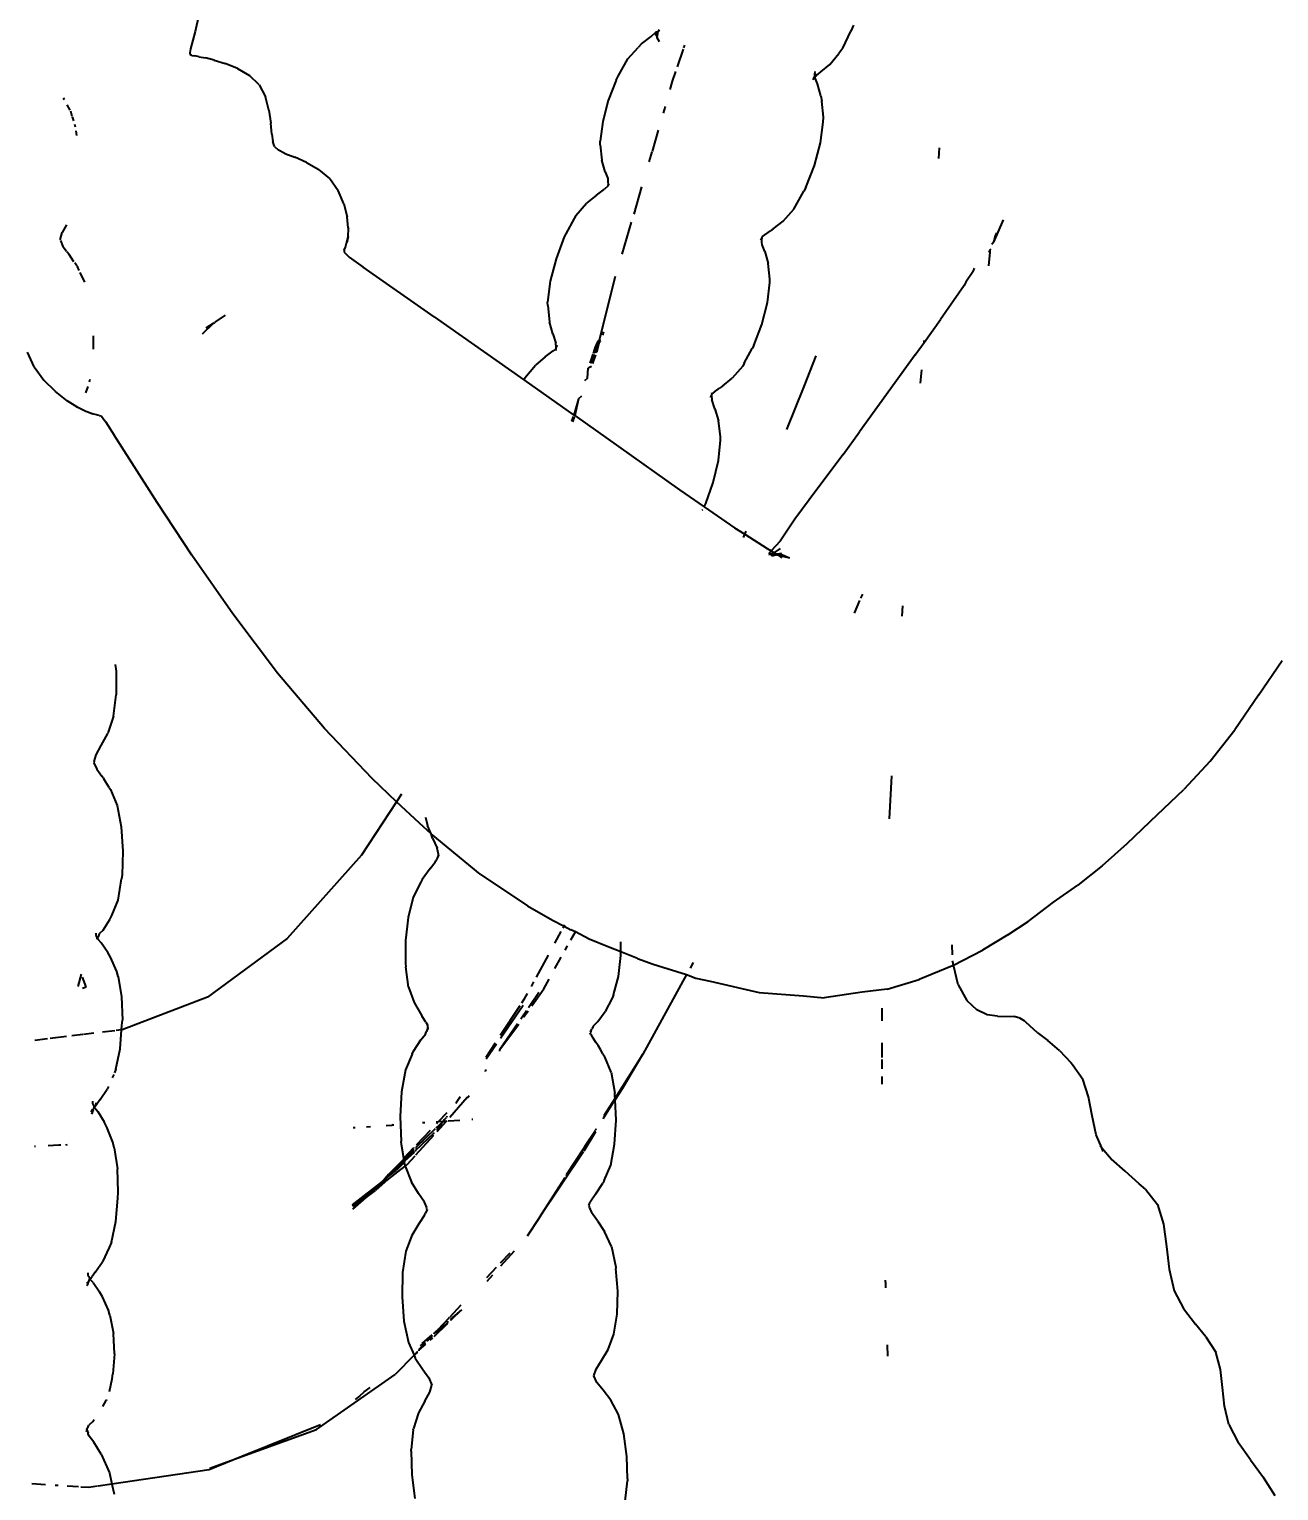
# Model space of a CAD drawing. Header units: inches. Extents: x -52 to 87, y -61 to 47.
# Drawn here: x 38.788 to 41.44, y -25.122 to -22.021 of the extents above; entities that cross this region are included whole.
import ezdxf

# ---------------------------------------------------------------- set-up
doc = ezdxf.new("R2010")
doc.units = ezdxf.units.IN
doc.header["$MEASUREMENT"] = 0
doc.dimstyles.get("Standard").update_dxf_attribs({"dimtxt": 1, "dimasz": 1, "dimexe": 0.18, "dimexo": 0.0625, "dimgap": 0.09, "dimtad": 0, "dimtih": 1, "dimtoh": 1, "dimdec": 1, "dimdsep": 46, "dimlunit": 3, "dimtxsty": 'Standard', "dimblk": 'OBLIQUE', "dimcen": 1, "dimse1": 1, "dimse2": 1, "dimclrd": 1, "dimadec": 0, "dimazin": 0, "dimtfac": 1, "dimtdec": 1, "dimtofl": 0, "dimtmove": 0, "dimatfit": 3, "dimfxl": 1, "dimtolj": 1, "dimtzin": 0, "dimarcsym": 0})

# ---------------------------------------------------------------- blocks, each defined once
blk = doc.blocks.new('_Oblique')
at = {"color": 0, "linetype": 'ByBlock', "lineweight": -2}
blk.add_line((-0.5, -0.5), (0.5, 0.5), dxfattribs=at)
blk = doc.blocks.new('*D6')
at = {"color": 1, "lineweight": -2, "transparency": 16777216}
for p, q in [((2.5723, 46.7915), (37.2384, 46.7915)), ((74.5723, 46.7915), (38.5851, 46.7915))]:
    blk.add_line(p, q, dxfattribs=at)
at = {"layer": 'Defpoints', "color": 0, "transparency": 16777216}
for p in [(74.5723, 46.7915), (2.5723, -45.4684), (74.5723, -45.4684)]:
    blk.add_point(p, dxfattribs=at)
at = {"color": 1, "lineweight": -2, "transparency": 16777216, "rotation": 180}
blk.add_blockref('_Oblique', (2.5723, 46.7915), dxfattribs=at)
at = {"color": 1, "lineweight": -2, "transparency": 16777216}
blk.add_blockref('_Oblique', (74.5723, 46.7915), dxfattribs=at)
at = {"color": 0, "transparency": 16777216, "insert": (37.9117, 46.7915), "char_height": 1, "attachment_point": 5}
blk.add_mtext("\\A1;6'", dxfattribs=at)

msp = doc.modelspace()

# ---------------------------------------------------------------- linework, layer by layer
for p, q in [((39.1478, -21.9911), (39.1401, -22.0254)), ((40.537, -22.0123), (40.5317, -22.0252)), ((39.1401, -22.0254), (39.1303, -22.0627)), ((40.0874, -22.0519), (40.1074, -22.0362)), ((40.1074, -22.0362), (40.1186, -22.0261)), ((40.1172, -22.0315), (40.1165, -22.0323)), ((40.1191, -22.0294), (40.1172, -22.0315)), ((40.1177, -22.0327), (40.1172, -22.0315)), ((40.1177, -22.0327), (40.1206, -22.0366)), ((40.1186, -22.0261), (40.1216, -22.0259)), ((40.1186, -22.0261), (40.1189, -22.0279)), ((40.1216, -22.0259), (40.1189, -22.0279)), ((40.1189, -22.0279), (40.1191, -22.0294)), ((40.1191, -22.0294), (40.1206, -22.0366)), ((40.1205, -22.038), (40.1206, -22.0366)), ((40.1207, -22.0391), (40.1205, -22.038)), ((40.1206, -22.0366), (40.1215, -22.0299)), ((40.1207, -22.0391), (40.1206, -22.0366)), ((40.1256, -22.0476), (40.1207, -22.0391)), ((40.1215, -22.0299), (40.1216, -22.0259)), ((40.1216, -22.0259), (40.1231, -22.0248)), ((40.1231, -22.0248), (40.1252, -22.0214)), ((40.5148, -22.0609), (40.5317, -22.0252)), ((39.1303, -22.0627), (39.1287, -22.0709)), ((39.1287, -22.0709), (39.1296, -22.0748)), ((39.1329, -22.0763), (39.1296, -22.0748)), ((39.1329, -22.0763), (39.1389, -22.0775)), ((39.1483, -22.0791), (39.1389, -22.0775)), ((39.1483, -22.0791), (39.1617, -22.0818)), ((40.0582, -22.0839), (40.0801, -22.0597)), ((40.0874, -22.0519), (40.0801, -22.0597)), ((40.1754, -22.0632), (40.1628, -22.1008)), ((40.1783, -22.0546), (40.1763, -22.0606)), ((40.487, -22.0955), (40.5063, -22.072)), ((40.5148, -22.0609), (40.5063, -22.072)), ((39.18, -22.0864), (39.1617, -22.0818)), ((39.18, -22.0864), (39.2038, -22.0935)), ((39.2298, -22.1041), (39.2038, -22.0935)), ((39.2298, -22.1041), (39.255, -22.1188)), ((40.0378, -22.1203), (40.0582, -22.0839)), ((40.1595, -22.1108), (40.1526, -22.1311)), ((40.4551, -22.1102), (40.454, -22.1165)), ((40.4579, -22.1195), (40.4681, -22.1113)), ((40.4681, -22.1113), (40.487, -22.0955)), ((39.2758, -22.1386), (39.255, -22.1188)), ((39.2758, -22.1386), (39.289, -22.1642)), ((40.0336, -22.1291), (40.0167, -22.172)), ((40.0336, -22.1291), (40.0378, -22.1203)), ((40.1526, -22.1311), (40.1475, -22.1488)), ((40.4527, -22.1234), (40.4505, -22.128)), ((40.4527, -22.1234), (40.4549, -22.1218)), ((40.454, -22.1165), (40.4544, -22.1177)), ((40.4544, -22.1177), (40.4543, -22.1195)), ((40.4543, -22.1195), (40.4549, -22.1218)), ((40.4558, -22.1205), (40.4543, -22.1195)), ((40.4549, -22.1218), (40.4558, -22.1205)), ((40.4562, -22.1264), (40.4549, -22.1218)), ((40.4558, -22.1205), (40.4579, -22.1195)), ((40.4605, -22.1365), (40.4562, -22.1264)), ((40.4579, -22.1195), (40.4595, -22.1152)), ((40.4676, -22.1625), (40.4605, -22.1365)), ((38.8624, -22.1704), (38.8607, -22.1673)), ((39.2965, -22.1924), (39.289, -22.1642)), ((40.0167, -22.172), (40.0048, -22.2166)), ((40.4676, -22.1625), (40.4702, -22.1732)), ((40.4734, -22.2077), (40.4702, -22.1732)), ((38.8747, -22.1929), (38.8684, -22.1813)), ((38.8753, -22.1939), (38.8785, -22.205)), ((39.2965, -22.1924), (39.3004, -22.2199)), ((40.1371, -22.1848), (40.133, -22.1989)), ((38.879, -22.2067), (38.8815, -22.2152)), ((38.8835, -22.2224), (38.8851, -22.2277)), ((39.3024, -22.2433), (39.3004, -22.2199)), ((40.0048, -22.2166), (39.9996, -22.2581)), ((40.1226, -22.2348), (40.1095, -22.28)), ((40.467, -22.2621), (40.4728, -22.2178)), ((40.4728, -22.2178), (40.4734, -22.2077)), ((38.889, -22.246), (38.8876, -22.2367)), ((39.3024, -22.2433), (39.3045, -22.2591)), ((39.3086, -22.2697), (39.3045, -22.2591)), ((39.9997, -22.2661), (39.9996, -22.2581)), ((39.9997, -22.2661), (40.0029, -22.2984)), ((40.454, -22.3103), (40.467, -22.2621)), ((39.3086, -22.2697), (39.3166, -22.2773)), ((39.3301, -22.2842), (39.3166, -22.2773)), ((39.3301, -22.2842), (39.3512, -22.2926)), ((39.3764, -22.3035), (39.3512, -22.2926)), ((40.1091, -22.2811), (40.1029, -22.3025)), ((40.7184, -22.295), (40.7199, -22.2724)), ((39.3764, -22.3035), (39.4025, -22.3182)), ((39.426, -22.3377), (39.4025, -22.3182)), ((40.0099, -22.3238), (40.0029, -22.2984)), ((40.0099, -22.3238), (40.0158, -22.3376)), ((40.4359, -22.3567), (40.454, -22.3103)), ((39.426, -22.3377), (39.4434, -22.363)), ((39.9918, -22.3729), (40.0089, -22.3603)), ((40.0162, -22.3531), (40.0089, -22.3603)), ((40.0158, -22.3376), (40.016, -22.3436)), ((40.016, -22.3436), (40.0161, -22.3515)), ((40.0161, -22.3515), (40.0188, -22.3483)), ((40.0162, -22.3531), (40.0161, -22.3515)), ((40.0875, -22.3556), (40.0707, -22.4136)), ((40.4359, -22.3567), (40.432, -22.3642)), ((39.4554, -22.3911), (39.4434, -22.363)), ((39.4554, -22.3911), (39.4625, -22.419)), ((39.9478, -22.416), (39.9705, -22.39)), ((39.9918, -22.3729), (39.9705, -22.39)), ((40.4108, -22.4025), (40.432, -22.3642)), ((39.4644, -22.4424), (39.4625, -22.419)), ((39.9444, -22.4222), (39.9269, -22.4548)), ((39.9478, -22.416), (39.9444, -22.4222)), ((40.388, -22.4279), (40.4108, -22.4025)), ((38.8535, -22.4677), (38.8576, -22.4525)), ((38.8669, -22.4362), (38.8576, -22.4525)), ((39.4643, -22.4608), (39.4653, -22.4435)), ((39.4644, -22.4424), (39.4653, -22.4435)), ((40.0461, -22.498), (40.0658, -22.4303)), ((40.3441, -22.4604), (40.3607, -22.4487)), ((40.3666, -22.4445), (40.3607, -22.4487)), ((40.3666, -22.4445), (40.388, -22.4279)), ((40.855, -22.4253), (40.834, -22.4724)), ((40.8408, -22.4527), (40.8378, -22.4584)), ((38.8538, -22.4692), (38.8588, -22.4817)), ((38.8588, -22.4817), (38.8598, -22.4832)), ((38.8669, -22.4922), (38.8598, -22.4832)), ((39.4563, -22.4894), (39.4587, -22.4831)), ((39.4587, -22.4831), (39.4612, -22.4748)), ((39.4612, -22.4748), (39.4643, -22.4608)), ((39.4612, -22.4748), (39.4619, -22.474)), ((39.4643, -22.4608), (39.4619, -22.474)), ((39.9234, -22.4614), (39.9058, -22.5078)), ((39.9269, -22.4548), (39.9234, -22.4614)), ((40.3427, -22.4649), (40.3399, -22.4681)), ((40.3426, -22.4633), (40.3441, -22.4604)), ((40.3426, -22.4633), (40.3427, -22.4649)), ((40.3428, -22.4726), (40.3427, -22.4649)), ((40.3431, -22.4785), (40.3428, -22.4726)), ((40.3489, -22.4922), (40.3431, -22.4785)), ((40.834, -22.4724), (40.8305, -22.4777)), ((40.8378, -22.4584), (40.834, -22.4724)), ((38.8722, -22.4991), (38.8677, -22.4933)), ((38.8827, -22.5141), (38.8722, -22.4991)), ((39.4563, -22.4894), (39.4562, -22.4942)), ((39.4562, -22.4942), (39.4669, -22.5042)), ((39.4669, -22.5042), (39.4968, -22.5258)), ((39.9058, -22.5078), (39.8934, -22.5558)), ((40.3489, -22.4922), (40.3561, -22.5178)), ((40.8262, -22.4941), (40.8233, -22.5229)), ((40.8264, -22.4893), (40.824, -22.4947)), ((40.8264, -22.4893), (40.8262, -22.4941)), ((40.8284, -22.4878), (40.8264, -22.4893)), ((38.8887, -22.5227), (38.8843, -22.5164)), ((38.8887, -22.5227), (38.8899, -22.5246)), ((38.8938, -22.5328), (38.8899, -22.5246)), ((38.9057, -22.5577), (38.8959, -22.5371)), ((39.6469, -22.6309), (39.4968, -22.5258)), ((39.9979, -22.6799), (40.0323, -22.545)), ((40.3595, -22.551), (40.3561, -22.5178)), ((40.7918, -22.5337), (40.7756, -22.5577)), ((40.7918, -22.5337), (40.7938, -22.5278)), ((39.8934, -22.5558), (39.888, -22.5998)), ((40.3547, -22.601), (40.3597, -22.5584)), ((40.3597, -22.5584), (40.3595, -22.551)), ((40.7718, -22.5648), (40.722, -22.6365)), ((40.7756, -22.5577), (40.7718, -22.5648)), ((39.8883, -22.6074), (39.888, -22.5998)), ((39.8883, -22.6074), (39.8916, -22.6414)), ((40.3428, -22.6472), (40.3547, -22.601)), ((39.2039, -22.6279), (39.1814, -22.6421)), ((39.6469, -22.6309), (39.8375, -22.7648)), ((40.6869, -22.6858), (40.722, -22.6365)), ((39.179, -22.6448), (39.1548, -22.668)), ((39.163, -22.6545), (39.179, -22.6448)), ((39.179, -22.6448), (39.181, -22.6439)), ((39.181, -22.6439), (39.1814, -22.6421)), ((39.8989, -22.6674), (39.8916, -22.6414)), ((39.8989, -22.6674), (39.9054, -22.6871)), ((40.0066, -22.6628), (40.0041, -22.67)), ((40.3258, -22.6918), (40.3428, -22.6472)), ((38.9233, -22.6716), (38.9237, -22.6994)), ((39.9061, -22.6989), (39.8995, -22.7035)), ((39.9059, -22.6952), (39.9054, -22.6871)), ((39.9062, -22.6964), (39.9059, -22.6952)), ((39.9061, -22.6989), (39.9062, -22.6964)), ((39.9062, -22.6964), (39.9089, -22.6913)), ((39.9063, -22.7023), (39.9062, -22.7008)), ((39.9886, -22.6949), (39.9843, -22.7087)), ((39.9886, -22.6949), (39.9859, -22.7083)), ((39.9874, -22.7078), (39.9922, -22.6885)), ((39.9922, -22.6885), (39.9886, -22.6949)), ((39.9976, -22.685), (39.9888, -22.7074)), ((39.9976, -22.685), (39.9901, -22.707)), ((39.9976, -22.685), (39.9915, -22.7066)), ((39.9922, -22.6885), (39.9958, -22.6821)), ((39.9958, -22.6821), (39.9979, -22.6799)), ((39.9992, -22.6841), (39.9976, -22.685)), ((39.9979, -22.6799), (39.9992, -22.6841)), ((40.3054, -22.7296), (40.3223, -22.6985)), ((40.3258, -22.6918), (40.3223, -22.6985)), ((40.6682, -22.712), (40.6869, -22.6858)), ((40.6869, -22.6858), (40.6873, -22.6815)), ((38.7981, -22.7371), (38.784, -22.7058)), ((39.8829, -22.7163), (39.862, -22.734)), ((39.8829, -22.7163), (39.8995, -22.7035)), ((39.9837, -22.7106), (39.9778, -22.7291)), ((39.9851, -22.7108), (39.9791, -22.7293)), ((39.9803, -22.7295), (39.9863, -22.7111)), ((39.9875, -22.7113), (39.9814, -22.7297)), ((39.9886, -22.7115), (39.9824, -22.7299)), ((39.9898, -22.7117), (39.9834, -22.7301)), ((40.3054, -22.7296), (40.3019, -22.7361)), ((40.4323, -22.779), (40.4577, -22.7136)), ((40.6682, -22.712), (40.5499, -22.8753)), ((38.7981, -22.7371), (38.8189, -22.7652)), ((39.8398, -22.7607), (39.8375, -22.7648)), ((39.8398, -22.7607), (39.862, -22.734)), ((39.9728, -22.7611), (39.9659, -22.7669)), ((39.9728, -22.7611), (39.9743, -22.7404)), ((39.9812, -22.7365), (39.9743, -22.7404)), ((40.2589, -22.7782), (40.2798, -22.7613)), ((40.3019, -22.7361), (40.2798, -22.7613)), ((40.6796, -22.772), (40.682, -22.7438)), ((38.8435, -22.7894), (38.8189, -22.7652)), ((38.8686, -22.8091), (38.8435, -22.7894)), ((38.9119, -22.7788), (38.9075, -22.7924)), ((38.9165, -22.7643), (38.9147, -22.7699)), ((39.8375, -22.7648), (39.9437, -22.8395)), ((40.2355, -22.7916), (40.2366, -22.7948)), ((40.2423, -22.7906), (40.2366, -22.7948)), ((40.2423, -22.7906), (40.2528, -22.7828)), ((40.2589, -22.7782), (40.2528, -22.7828)), ((40.3957, -22.8702), (40.4323, -22.779)), ((38.8911, -22.8235), (38.8686, -22.8091)), ((38.908, -22.8321), (38.8911, -22.8235)), ((39.9538, -22.8052), (39.9437, -22.8395)), ((39.9538, -22.8052), (39.9445, -22.8402)), ((39.9538, -22.8052), (39.9454, -22.8408)), ((39.9597, -22.7992), (39.9538, -22.8052)), ((40.2356, -22.7975), (40.2329, -22.8025)), ((40.2366, -22.7948), (40.2356, -22.7975)), ((40.2356, -22.7975), (40.2359, -22.7987)), ((40.2359, -22.7987), (40.2363, -22.8068)), ((40.2429, -22.8264), (40.2363, -22.8068)), ((38.9101, -22.8326), (38.908, -22.8321)), ((38.919, -22.836), (38.9101, -22.8326)), ((38.9204, -22.8365), (38.919, -22.836)), ((38.9204, -22.8365), (38.922, -22.8372)), ((38.9304, -22.8391), (38.922, -22.8372)), ((38.9364, -22.8403), (38.9304, -22.8391)), ((38.9364, -22.8403), (38.9396, -22.8415)), ((38.9408, -22.8423), (38.9396, -22.8415)), ((38.9485, -22.8527), (38.9408, -22.8423)), ((38.9495, -22.8535), (38.9485, -22.8527)), ((38.9495, -22.8535), (38.9683, -22.8822)), ((39.9396, -22.8528), (39.9427, -22.8426)), ((39.9435, -22.8433), (39.9396, -22.8528)), ((39.941, -22.8537), (39.9435, -22.8433)), ((39.9444, -22.844), (39.941, -22.8537)), ((39.9437, -22.8395), (39.9445, -22.8402)), ((39.9445, -22.8402), (39.9454, -22.8408)), ((39.9454, -22.8408), (40.0384, -22.9064)), ((40.2429, -22.8264), (40.2506, -22.8521)), ((40.2546, -22.8854), (40.2506, -22.8521)), ((39.0595, -23.0252), (38.9683, -22.8822)), ((40.2548, -22.8928), (40.2546, -22.8854)), ((40.5154, -22.9233), (40.5499, -22.8753)), ((40.0384, -22.9064), (40.168, -22.9982)), ((40.2505, -22.9357), (40.2548, -22.8928)), ((40.2395, -22.9824), (40.2505, -22.9357)), ((40.5154, -22.9233), (40.4595, -22.9972)), ((40.168, -22.9982), (40.22, -23.0341)), ((40.2234, -23.0275), (40.2395, -22.9824)), ((40.4595, -22.9972), (40.4127, -23.0607)), ((39.1332, -23.137), (39.0595, -23.0252)), ((40.2162, -23.0414), (40.217, -23.0398)), ((40.22, -23.0341), (40.2234, -23.0275)), ((40.22, -23.0341), (40.2849, -23.0788)), ((40.4127, -23.0607), (40.3812, -23.1072)), ((40.2849, -23.0788), (40.3066, -23.0925)), ((40.3037, -23.0997), (40.3066, -23.0925)), ((40.3066, -23.0925), (40.3093, -23.0856)), ((40.3066, -23.0925), (40.354, -23.1228)), ((40.354, -23.1228), (40.3622, -23.1278)), ((40.3622, -23.1278), (40.3566, -23.1339)), ((40.3576, -23.1346), (40.3591, -23.1356)), ((40.361, -23.1345), (40.3591, -23.1356)), ((40.3672, -23.131), (40.361, -23.1345)), ((40.361, -23.1345), (40.3653, -23.1347)), ((40.3617, -23.1373), (40.3664, -23.1347)), ((40.3812, -23.1072), (40.3622, -23.1278)), ((40.3622, -23.1278), (40.3672, -23.131)), ((40.3653, -23.1347), (40.3664, -23.1347)), ((40.3664, -23.1347), (40.369, -23.1321)), ((40.3664, -23.1347), (40.3719, -23.134)), ((40.3664, -23.1347), (40.3739, -23.1364)), ((40.369, -23.1321), (40.3672, -23.131)), ((40.369, -23.1321), (40.3821, -23.1226)), ((40.369, -23.1321), (40.3719, -23.134)), ((40.3719, -23.134), (40.3798, -23.1336)), ((40.3719, -23.134), (40.3739, -23.1364)), ((40.3798, -23.1336), (40.3814, -23.1343)), ((40.3846, -23.1334), (40.3814, -23.1343)), ((40.3814, -23.1343), (40.4016, -23.1428)), ((39.2198, -23.2612), (39.1332, -23.137)), ((40.3739, -23.1364), (40.3646, -23.1391)), ((40.3739, -23.1364), (40.3769, -23.1371)), ((40.3769, -23.1371), (40.4016, -23.1428)), ((40.3769, -23.1371), (40.3853, -23.1424)), ((40.5529, -23.2283), (40.5566, -23.2196)), ((40.5395, -23.2596), (40.5508, -23.2333)), ((40.6404, -23.266), (40.6419, -23.2445)), ((39.315, -23.3873), (39.2198, -23.2612)), ((38.9704, -23.3691), (38.972, -23.3827)), ((38.972, -23.3827), (38.9724, -23.4335)), ((41.3964, -23.4337), (41.447, -23.3605)), ((39.4143, -23.5045), (39.315, -23.3873)), ((38.9669, -23.4788), (38.9724, -23.4335)), ((41.3964, -23.4337), (41.3462, -23.5075)), ((38.9669, -23.4788), (38.9552, -23.5128)), ((39.5155, -23.6111), (39.4143, -23.5045)), ((41.2938, -23.5739), (41.3462, -23.5075)), ((38.9407, -23.5408), (38.9543, -23.5153)), ((38.9552, -23.5128), (38.9543, -23.5153)), ((38.9254, -23.5744), (38.9295, -23.5606)), ((38.9295, -23.5606), (38.9407, -23.5408)), ((38.9254, -23.5744), (38.9247, -23.5773)), ((38.9247, -23.5773), (38.9315, -23.5907)), ((38.9315, -23.5907), (38.9419, -23.6059)), ((41.2938, -23.5739), (41.2383, -23.6341)), ((38.9444, -23.6097), (38.9419, -23.6059)), ((38.9444, -23.6097), (38.9466, -23.6132)), ((38.9573, -23.6299), (38.9466, -23.6132)), ((38.9573, -23.6299), (38.96, -23.6344)), ((39.5675, -23.66), (39.5155, -23.6111)), ((40.6133, -23.6967), (40.6182, -23.6054)), ((38.96, -23.6344), (38.9742, -23.668)), ((39.5675, -23.66), (39.493, -23.7736)), ((39.5777, -23.6443), (39.5675, -23.66)), ((39.6162, -23.7058), (39.5675, -23.66)), ((41.1813, -23.6882), (41.2383, -23.6341)), ((38.9742, -23.668), (38.9832, -23.7135)), ((39.6288, -23.6926), (39.6327, -23.7102)), ((41.1813, -23.6882), (41.1173, -23.7494)), ((38.9832, -23.7135), (38.9867, -23.7648)), ((39.6407, -23.7285), (39.6162, -23.7058)), ((39.6407, -23.7285), (39.6327, -23.7102)), ((39.7449, -23.8136), (39.6407, -23.7285)), ((39.6439, -23.7374), (39.6407, -23.7285)), ((39.6439, -23.7374), (39.6535, -23.7586)), ((41.1173, -23.7494), (41.0646, -23.7964)), ((38.9867, -23.7648), (38.9848, -23.8159)), ((39.493, -23.7736), (39.3352, -23.9501)), ((39.6496, -23.7881), (39.6508, -23.7854)), ((39.6508, -23.7854), (39.6524, -23.7832)), ((39.6563, -23.7724), (39.6524, -23.7832)), ((39.6567, -23.7713), (39.6535, -23.7586)), ((39.6563, -23.7724), (39.6567, -23.7713)), ((39.6571, -23.7764), (39.6563, -23.7724)), ((38.9848, -23.8159), (38.9839, -23.824)), ((39.6386, -23.8016), (39.6219, -23.8249)), ((39.6386, -23.8016), (39.6496, -23.7881)), ((39.7449, -23.8136), (39.845, -23.8807)), ((41.0646, -23.7964), (41.013, -23.8372)), ((38.9764, -23.8692), (38.9839, -23.824)), ((39.6187, -23.8306), (39.6027, -23.8625)), ((39.6219, -23.8249), (39.6187, -23.8306)), ((40.9618, -23.8734), (41.013, -23.8372)), ((38.9632, -23.9015), (38.9764, -23.8692)), ((39.6027, -23.8625), (39.5918, -23.9056)), ((40.9075, -23.9141), (40.9618, -23.8734)), ((38.9444, -23.9323), (38.9589, -23.9099)), ((38.9589, -23.9099), (38.9632, -23.9015)), ((39.5918, -23.9056), (39.5862, -23.9544)), ((39.845, -23.8807), (39.8984, -23.9117)), ((38.9291, -23.9387), (38.929, -23.944)), ((38.9363, -23.9407), (38.9339, -23.9466)), ((38.9444, -23.9323), (38.9363, -23.9407)), ((39.8984, -23.9117), (39.923, -23.9244)), ((39.9034, -23.9603), (39.9169, -23.9356)), ((39.9208, -23.9285), (39.923, -23.9244)), ((39.923, -23.9244), (39.9247, -23.9214)), ((39.923, -23.9244), (39.9372, -23.9317)), ((39.9468, -23.9361), (39.9372, -23.9317)), ((39.9375, -23.9529), (39.9468, -23.9361)), ((39.9763, -23.9517), (39.9468, -23.9361)), ((40.8646, -23.9426), (40.9075, -23.9141)), ((38.929, -23.944), (38.9315, -23.9466)), ((38.9315, -23.9466), (38.9311, -23.9505)), ((38.9315, -23.9466), (38.9325, -23.9485)), ((38.932, -23.9514), (38.9325, -23.9485)), ((38.9339, -23.9466), (38.9325, -23.9485)), ((38.9325, -23.9485), (38.9327, -23.9496)), ((38.9327, -23.9496), (38.9344, -23.9521)), ((38.9405, -23.9593), (38.9344, -23.9521)), ((38.9544, -23.9802), (38.9405, -23.9593)), ((39.3352, -23.9501), (39.166, -24.0749)), ((39.5862, -23.9544), (39.5862, -24.0032)), ((39.925, -23.9753), (39.9302, -23.9659)), ((40.0179, -23.9687), (39.9763, -23.9517)), ((40.0436, -23.9788), (40.0179, -23.9687)), ((40.0436, -23.9767), (40.0436, -23.9576)), ((40.7471, -23.9851), (40.7465, -23.9637)), ((40.8646, -23.9426), (40.8106, -23.9753)), ((38.9605, -23.9898), (38.9544, -23.9802)), ((38.9734, -24.0204), (38.9605, -23.9898)), ((39.5862, -24.0032), (39.5867, -24.0104)), ((39.8643, -24.032), (39.8898, -23.9853)), ((39.9035, -24.0139), (39.9167, -23.9902)), ((40.0383, -24.0307), (40.0436, -23.9862)), ((40.0436, -23.9862), (40.0436, -23.9788)), ((40.0788, -23.9927), (40.0436, -23.9788)), ((40.0788, -23.9927), (40.1119, -24.0046)), ((40.1965, -24.0015), (40.1902, -24.013)), ((40.7476, -23.9999), (40.7475, -23.9975)), ((40.7493, -24.0071), (40.7476, -23.9999)), ((40.7493, -24.0071), (40.8106, -23.9753)), ((38.8979, -24.0262), (38.891, -24.0523)), ((38.9086, -24.053), (38.9005, -24.0321)), ((38.9763, -24.0311), (38.9734, -24.0204)), ((38.9763, -24.0311), (38.9836, -24.0742)), ((39.5925, -24.0537), (39.5867, -24.0104)), ((40.028, -24.0699), (40.0383, -24.0307)), ((40.1827, -24.0267), (40.0898, -24.196)), ((40.1119, -24.0046), (40.1827, -24.0267)), ((40.1827, -24.0267), (40.2023, -24.0342)), ((40.2023, -24.0342), (40.2332, -24.0411)), ((40.7472, -24.0082), (40.6763, -24.0375)), ((40.7472, -24.0082), (40.7493, -24.0071)), ((40.7592, -24.0484), (40.7493, -24.0071)), ((38.9009, -24.0556), (38.9086, -24.053)), ((39.5925, -24.0537), (39.6044, -24.0859)), ((39.8691, -24.0652), (39.8473, -24.0971)), ((39.8534, -24.052), (39.8589, -24.0419)), ((39.8542, -24.093), (39.8796, -24.0569)), ((39.8796, -24.0569), (39.8909, -24.0366)), ((40.2332, -24.0411), (40.3368, -24.0649)), ((40.3368, -24.0649), (40.4313, -24.0721)), ((40.5558, -24.0645), (40.4746, -24.0763)), ((40.6089, -24.0581), (40.5558, -24.0645)), ((40.6089, -24.0581), (40.6763, -24.0375)), ((40.7592, -24.0484), (40.7773, -24.0815)), ((38.9836, -24.0742), (38.9854, -24.1233)), ((39.166, -24.0749), (38.9853, -24.144)), ((39.6044, -24.0859), (39.6182, -24.1097)), ((39.7878, -24.1615), (39.8357, -24.0918)), ((39.7881, -24.1557), (39.8295, -24.0926)), ((39.8334, -24.0866), (39.8398, -24.0769)), ((39.8398, -24.0769), (39.8453, -24.0669)), ((40.0248, -24.0766), (40.0099, -24.1052)), ((40.028, -24.0699), (40.0248, -24.0766)), ((40.4313, -24.0721), (40.4746, -24.0763)), ((40.7773, -24.0815), (40.7989, -24.1017)), ((38.9846, -24.135), (38.9854, -24.1233)), ((39.6182, -24.1097), (39.6219, -24.1159)), ((39.6298, -24.1279), (39.6219, -24.1159)), ((39.6298, -24.1279), (39.6332, -24.1337)), ((39.8428, -24.1037), (39.8308, -24.1212)), ((39.8371, -24.1173), (39.8465, -24.104)), ((39.9943, -24.1261), (39.9843, -24.1365)), ((39.9943, -24.1261), (40.0099, -24.1052)), ((40.5976, -24.1133), (40.5981, -24.0983)), ((40.5976, -24.1249), (40.5976, -24.1133)), ((40.8211, -24.1119), (40.7989, -24.1017)), ((40.8426, -24.1153), (40.8211, -24.1119)), ((40.8426, -24.1153), (40.8784, -24.1156)), ((40.8903, -24.119), (40.8784, -24.1156)), ((40.9005, -24.1258), (40.8903, -24.119)), ((40.9005, -24.1258), (40.9118, -24.136)), ((38.8668, -24.1584), (38.8322, -24.1626)), ((38.9017, -24.1542), (38.8783, -24.157)), ((38.9246, -24.1514), (38.903, -24.154)), ((38.9691, -24.1459), (38.9436, -24.149)), ((38.9839, -24.1441), (38.9722, -24.1455)), ((38.9809, -24.1844), (38.9839, -24.1441)), ((38.9839, -24.1441), (38.9846, -24.135)), ((38.9853, -24.144), (38.9839, -24.1441)), ((39.6187, -24.1652), (39.6285, -24.153)), ((39.6285, -24.153), (39.63, -24.1491)), ((39.63, -24.1491), (39.6312, -24.1474)), ((39.6336, -24.1397), (39.6312, -24.1474)), ((39.6343, -24.1377), (39.6332, -24.1337)), ((39.6336, -24.1397), (39.6343, -24.1377)), ((39.6347, -24.1433), (39.6336, -24.1397)), ((39.8237, -24.1316), (39.7866, -24.1861)), ((39.7866, -24.1861), (39.8269, -24.1318)), ((39.978, -24.1453), (39.9793, -24.1488)), ((39.9793, -24.1488), (39.9784, -24.1508)), ((39.9796, -24.1541), (39.9784, -24.1508)), ((39.9793, -24.1488), (39.9816, -24.1422)), ((39.9796, -24.1541), (39.9826, -24.1587)), ((39.9823, -24.1413), (39.9816, -24.1422)), ((39.9843, -24.1365), (39.9823, -24.1413)), ((39.9826, -24.1587), (39.9831, -24.1599)), ((40.9271, -24.1497), (40.9118, -24.136)), ((40.9271, -24.1497), (40.9492, -24.1669)), ((38.8263, -24.1634), (38.7996, -24.1666)), ((38.9719, -24.2277), (38.9809, -24.1844)), ((39.6005, -24.1954), (39.6036, -24.1891)), ((39.6036, -24.1891), (39.6187, -24.1652)), ((39.7573, -24.2058), (39.7792, -24.174)), ((39.7575, -24.2022), (39.7775, -24.1718)), ((39.7865, -24.1893), (39.7866, -24.1861)), ((39.9912, -24.1714), (39.9831, -24.1599)), ((39.9949, -24.1776), (39.9912, -24.1714)), ((40, -24.1859), (39.9949, -24.1776)), ((40.0054, -24.1948), (40, -24.1859)), ((40.5978, -24.2025), (40.5977, -24.1719)), ((40.9743, -24.188), (40.9492, -24.1669)), ((40.9743, -24.188), (40.9986, -24.2135)), ((39.6005, -24.1954), (39.5865, -24.2291)), ((40.0054, -24.1948), (40.0094, -24.2013)), ((40.0226, -24.234), (40.0094, -24.2013)), ((40.0898, -24.196), (40.031, -24.289)), ((40.0467, -24.2684), (40.0898, -24.196)), ((40.5979, -24.2268), (40.5978, -24.2067)), ((40.9986, -24.2135), (41.0021, -24.2177)), ((41.0021, -24.2177), (41.024, -24.2488)), ((38.9673, -24.2391), (38.9641, -24.2462)), ((38.9719, -24.2277), (38.9687, -24.2354)), ((39.5865, -24.2291), (39.578, -24.2754)), ((39.7561, -24.2325), (39.7562, -24.2307)), ((39.7562, -24.2307), (39.7585, -24.2291)), ((39.7572, -24.2292), (39.7562, -24.2307)), ((40.0226, -24.234), (40.0303, -24.2787)), ((40.5979, -24.2597), (40.5979, -24.2429)), ((41.0361, -24.2863), (41.024, -24.2488)), ((38.9382, -24.2921), (38.9533, -24.27)), ((38.9559, -24.2643), (38.9533, -24.27)), ((39.578, -24.2754), (39.5749, -24.3282)), ((40.0309, -24.2855), (40.0303, -24.2787)), ((40.0312, -24.2926), (40.0467, -24.2684)), ((38.9192, -24.3179), (38.9231, -24.3126)), ((38.9238, -24.314), (38.9192, -24.3179)), ((38.9238, -24.314), (38.9202, -24.3232)), ((38.9222, -24.2951), (38.9219, -24.3003)), ((38.9219, -24.3003), (38.9245, -24.3046)), ((38.924, -24.3113), (38.9231, -24.3126)), ((38.9231, -24.3126), (38.9238, -24.314)), ((38.9259, -24.3087), (38.924, -24.3113)), ((38.9259, -24.3064), (38.9245, -24.3046)), ((38.9259, -24.3087), (38.9259, -24.3064)), ((38.9263, -24.3076), (38.9259, -24.3087)), ((38.9271, -24.3099), (38.9259, -24.3087)), ((38.9279, -24.3061), (38.9263, -24.3076)), ((38.9271, -24.3099), (38.9331, -24.3171)), ((38.9296, -24.2992), (38.9279, -24.3061)), ((38.9279, -24.3061), (38.9311, -24.3018)), ((38.9382, -24.2921), (38.9311, -24.3018)), ((39.7171, -24.288), (39.6803, -24.3302)), ((39.6937, -24.2993), (39.6928, -24.3006)), ((39.7022, -24.2861), (39.6937, -24.2993)), ((39.6938, -24.2982), (39.7022, -24.2861)), ((39.7171, -24.288), (39.7198, -24.2865)), ((39.7198, -24.2865), (39.7195, -24.2846)), ((39.7212, -24.2844), (39.7198, -24.2865)), ((40.0069, -24.3304), (40.0278, -24.2979)), ((40.031, -24.289), (40.0071, -24.3267)), ((40.0293, -24.2955), (40.0278, -24.2979)), ((40.0312, -24.2926), (40.0293, -24.2955)), ((40.031, -24.289), (40.0309, -24.2855)), ((40.0312, -24.2926), (40.031, -24.289)), ((40.0332, -24.336), (40.0312, -24.2926)), ((41.0438, -24.3267), (41.0361, -24.2863)), ((38.9331, -24.3171), (38.9467, -24.3393)), ((38.9528, -24.3504), (38.9467, -24.3393)), ((39.5749, -24.3282), (39.5773, -24.3811)), ((39.6272, -24.3414), (39.6223, -24.3417)), ((39.6557, -24.3394), (39.6515, -24.3397)), ((39.6516, -24.3521), (39.6662, -24.3387)), ((39.6557, -24.3394), (39.6521, -24.3432)), ((39.6729, -24.3383), (39.6526, -24.3607)), ((39.6662, -24.3387), (39.6542, -24.3559)), ((39.6738, -24.3203), (39.6557, -24.3394)), ((39.6662, -24.3387), (39.6557, -24.3394)), ((39.6687, -24.3351), (39.6662, -24.3387)), ((39.6729, -24.3383), (39.6662, -24.3387)), ((39.6687, -24.3351), (39.6735, -24.3304)), ((39.6742, -24.3369), (39.6729, -24.3383)), ((39.6742, -24.3382), (39.6729, -24.3383)), ((39.674, -24.3275), (39.6735, -24.3304)), ((39.7018, -24.3363), (39.677, -24.338)), ((39.7289, -24.3345), (39.7269, -24.3346)), ((40.0068, -24.3326), (40.0069, -24.3304)), ((40.0302, -24.3865), (40.0332, -24.336)), ((41.0524, -24.3666), (41.0438, -24.3267)), ((38.9653, -24.3824), (38.9528, -24.3504)), ((39.4751, -24.3516), (39.4795, -24.3513)), ((39.5032, -24.3497), (39.5118, -24.3492)), ((39.5456, -24.3469), (39.5577, -24.3461)), ((39.5597, -24.3458), (39.5577, -24.3461)), ((39.5597, -24.3458), (39.5618, -24.3458)), ((39.6472, -24.3626), (39.6071, -24.4007)), ((39.6456, -24.3685), (39.6078, -24.4102)), ((39.6495, -24.3542), (39.6081, -24.3939)), ((39.6386, -24.3574), (39.6087, -24.3889)), ((39.6542, -24.3559), (39.6523, -24.3578)), ((39.9655, -24.4008), (39.9903, -24.3598)), ((39.9661, -24.3916), (39.9899, -24.3569)), ((39.99, -24.3538), (39.9899, -24.3569)), ((41.0639, -24.3946), (41.0524, -24.3666)), ((38.8008, -24.3918), (38.799, -24.3919)), ((38.8506, -24.3889), (38.8277, -24.3904)), ((38.855, -24.389), (38.8506, -24.3889)), ((38.8684, -24.3883), (38.8647, -24.3885)), ((38.9682, -24.3945), (38.9653, -24.3824)), ((38.9682, -24.3945), (38.9751, -24.4388)), ((39.5779, -24.3873), (39.5773, -24.3811)), ((39.5828, -24.4162), (39.5779, -24.3873)), ((39.6033, -24.3946), (39.5828, -24.4162)), ((39.6038, -24.398), (39.5831, -24.4183)), ((39.5834, -24.4199), (39.604, -24.3993)), ((39.6046, -24.4031), (39.5839, -24.4228)), ((39.6048, -24.4046), (39.5839, -24.4228)), ((39.6071, -24.4007), (39.6069, -24.4026)), ((39.6078, -24.3956), (39.6081, -24.3939)), ((39.964, -24.4029), (39.871, -24.542)), ((39.929, -24.4502), (39.9643, -24.3967)), ((39.9639, -24.3951), (39.9643, -24.3967)), ((39.9657, -24.3945), (39.9661, -24.3916)), ((40.0219, -24.4311), (40.0302, -24.3865)), ((41.06, -24.3902), (41.0639, -24.3946)), ((41.0671, -24.4025), (41.0639, -24.3946)), ((41.0639, -24.3946), (41.0845, -24.4182)), ((39.5483, -24.4624), (39.5857, -24.4336)), ((39.5831, -24.4183), (39.5489, -24.4562)), ((39.5489, -24.4562), (39.5834, -24.4199)), ((39.5839, -24.4228), (39.5489, -24.4562)), ((39.5831, -24.4183), (39.55, -24.4508)), ((39.5843, -24.4249), (39.5664, -24.4425)), ((39.5831, -24.4183), (39.5828, -24.4162)), ((39.5834, -24.4199), (39.5831, -24.4183)), ((39.5839, -24.4228), (39.5834, -24.4199)), ((39.5839, -24.4228), (39.5843, -24.4249)), ((39.5857, -24.4336), (39.5843, -24.4249)), ((39.5857, -24.4336), (39.5893, -24.4306)), ((39.5857, -24.4336), (39.5992, -24.4673)), ((39.6058, -24.4123), (39.5893, -24.4306)), ((40.0082, -24.4638), (40.0219, -24.4311)), ((41.114, -24.4439), (41.0845, -24.4182)), ((38.9764, -24.4888), (38.9751, -24.4388)), ((39.5393, -24.4637), (39.4732, -24.5152)), ((39.5483, -24.4624), (39.5223, -24.4852)), ((39.5489, -24.4562), (39.5358, -24.4702)), ((39.5483, -24.4624), (39.5358, -24.4702)), ((39.5358, -24.4702), (39.5393, -24.4637)), ((39.55, -24.4508), (39.5393, -24.4637)), ((39.5393, -24.4637), (39.5489, -24.4562)), ((39.5489, -24.4562), (39.5664, -24.4425)), ((39.6142, -24.4917), (39.5992, -24.4673)), ((39.871, -24.542), (39.9254, -24.4573)), ((39.9279, -24.4533), (39.929, -24.4502)), ((39.9905, -24.4924), (40.0052, -24.4691)), ((40.0082, -24.4638), (40.0052, -24.4691)), ((41.1433, -24.4711), (41.114, -24.4439)), ((38.9755, -24.5013), (38.9764, -24.4888)), ((39.5006, -24.4991), (39.4734, -24.5165)), ((39.4735, -24.5176), (39.5006, -24.4991)), ((39.5006, -24.4991), (39.4737, -24.5192)), ((39.5006, -24.4991), (39.4745, -24.5247)), ((39.4745, -24.5247), (39.5031, -24.4998)), ((39.5006, -24.4991), (39.5071, -24.4928)), ((39.5031, -24.4998), (39.5223, -24.4852)), ((39.5125, -24.4903), (39.5031, -24.4998)), ((39.5126, -24.4874), (39.5071, -24.4928)), ((39.5125, -24.4903), (39.5071, -24.4928)), ((39.5125, -24.4903), (39.5171, -24.4854)), ((39.5171, -24.4854), (39.5126, -24.4874)), ((39.5171, -24.4854), (39.5182, -24.4846)), ((39.5182, -24.4846), (39.5209, -24.4828)), ((39.5214, -24.4808), (39.5209, -24.4828)), ((39.5209, -24.4828), (39.5219, -24.4819)), ((39.5236, -24.4793), (39.5214, -24.4808)), ((39.5219, -24.4819), (39.5236, -24.4793)), ((39.5236, -24.4793), (39.5273, -24.4779)), ((39.5273, -24.4779), (39.5284, -24.4757)), ((39.5284, -24.4757), (39.5358, -24.4702)), ((39.6266, -24.5101), (39.6142, -24.4917)), ((39.9905, -24.4924), (39.9812, -24.5057)), ((41.1567, -24.4825), (41.1433, -24.4711)), ((41.1567, -24.4825), (41.182, -24.5145)), ((38.9714, -24.5509), (38.9755, -24.5013)), ((39.6317, -24.5214), (39.6266, -24.5101)), ((39.6322, -24.5254), (39.629, -24.5331)), ((39.6312, -24.5228), (39.6317, -24.5214)), ((39.6322, -24.5254), (39.6312, -24.5228)), ((39.9755, -24.5166), (39.9785, -24.51)), ((39.9755, -24.5166), (39.9765, -24.5192)), ((39.9765, -24.5192), (39.976, -24.5207)), ((39.976, -24.5207), (39.9811, -24.5315)), ((39.9812, -24.5057), (39.9785, -24.51)), ((41.182, -24.5145), (41.1951, -24.5563)), ((38.9622, -24.5943), (38.9714, -24.5509)), ((39.6145, -24.5557), (39.6, -24.5802)), ((39.6264, -24.5371), (39.6145, -24.5557)), ((39.6264, -24.5371), (39.629, -24.5331)), ((39.871, -24.542), (39.8444, -24.5816)), ((39.9935, -24.5491), (39.9811, -24.5315)), ((39.9935, -24.5491), (40.0089, -24.5722)), ((41.1951, -24.5563), (41.2016, -24.6037)), ((39.6, -24.5802), (39.5872, -24.6138)), ((40.0232, -24.604), (40.0089, -24.5722)), ((38.9575, -24.6059), (38.9434, -24.6364)), ((38.9622, -24.5943), (38.9575, -24.6059)), ((39.5872, -24.6138), (39.5802, -24.6593)), ((39.788, -24.6388), (39.8082, -24.6172)), ((39.8169, -24.6135), (39.7881, -24.6458)), ((40.0232, -24.604), (40.0324, -24.6474)), ((41.2016, -24.6037), (41.2072, -24.6522)), ((38.9282, -24.6578), (38.9434, -24.6364)), ((39.7591, -24.6696), (39.7797, -24.6477)), ((40.0324, -24.6474), (40.0329, -24.6505)), ((40.0368, -24.6989), (40.0329, -24.6505)), ((41.2072, -24.6522), (41.2173, -24.6976)), ((38.9138, -24.6782), (38.9091, -24.6824)), ((38.9138, -24.6782), (38.9101, -24.687)), ((38.9122, -24.6598), (38.9119, -24.6645)), ((38.9119, -24.6645), (38.9142, -24.6677)), ((38.914, -24.6762), (38.9138, -24.6782)), ((38.9158, -24.6736), (38.914, -24.6762)), ((38.9142, -24.6677), (38.9145, -24.669)), ((38.9145, -24.669), (38.9158, -24.6699)), ((38.9158, -24.6699), (38.9158, -24.6736)), ((38.9158, -24.6699), (38.9168, -24.6727)), ((38.9158, -24.6736), (38.9168, -24.6727)), ((38.9168, -24.6727), (38.921, -24.6674)), ((38.9168, -24.6727), (38.9172, -24.6738)), ((38.9232, -24.6801), (38.9172, -24.6738)), ((38.9282, -24.6578), (38.921, -24.6674)), ((38.9232, -24.6801), (38.937, -24.7003)), ((39.5802, -24.6593), (39.5789, -24.7108)), ((39.7712, -24.6648), (39.7592, -24.6783)), ((40.6049, -24.6794), (40.6048, -24.6751)), ((40.6049, -24.6794), (40.6053, -24.6913)), ((38.9431, -24.7107), (38.937, -24.7003)), ((38.956, -24.7389), (38.9431, -24.7107)), ((39.5789, -24.7108), (39.583, -24.7622)), ((40.0354, -24.7472), (40.0368, -24.6989)), ((41.2173, -24.6976), (41.2377, -24.7354)), ((38.9589, -24.7498), (38.956, -24.7389)), ((39.6809, -24.7531), (39.7048, -24.7275)), ((39.7054, -24.7383), (39.6815, -24.7582)), ((39.6817, -24.7599), (39.7054, -24.7383)), ((39.7054, -24.7383), (39.6819, -24.761)), ((40.0286, -24.7901), (40.0354, -24.7472)), ((41.2377, -24.7354), (41.2628, -24.7686)), ((38.9589, -24.7498), (38.9664, -24.7882)), ((39.583, -24.7622), (39.5925, -24.8075)), ((39.6749, -24.7677), (39.6461, -24.7954)), ((39.6553, -24.7803), (39.6789, -24.7551)), ((39.6749, -24.7677), (39.6553, -24.7803)), ((39.6584, -24.7811), (39.6749, -24.7677)), ((39.6749, -24.7677), (39.6766, -24.7624)), ((39.6789, -24.7551), (39.6794, -24.7535)), ((41.2847, -24.7952), (41.2628, -24.7686)), ((38.9684, -24.8314), (38.9664, -24.7882)), ((39.5925, -24.8075), (39.6044, -24.8343)), ((39.615, -24.8217), (39.6285, -24.8074)), ((39.6152, -24.8231), (39.6289, -24.8085)), ((39.6183, -24.8143), (39.628, -24.8062)), ((39.6425, -24.7911), (39.6208, -24.8094)), ((39.6315, -24.8034), (39.6338, -24.8032)), ((39.6338, -24.8032), (39.6429, -24.7939)), ((39.6435, -24.7979), (39.6383, -24.8029)), ((39.6429, -24.7939), (39.6427, -24.7924)), ((39.6474, -24.7902), (39.6485, -24.7861)), ((39.6553, -24.7803), (39.6485, -24.7861)), ((39.6485, -24.7861), (39.6584, -24.7811)), ((40.0161, -24.8222), (40.0286, -24.7901)), ((41.2847, -24.7952), (41.306, -24.8283)), ((38.9684, -24.8314), (38.965, -24.8743)), ((39.6044, -24.8343), (39.5644, -24.8753)), ((39.6116, -24.8269), (39.6044, -24.8343)), ((39.6044, -24.8343), (39.6122, -24.8284)), ((39.6044, -24.8343), (39.6071, -24.8405)), ((39.6071, -24.8405), (39.623, -24.8645)), ((39.6152, -24.8231), (39.6298, -24.8112)), ((39.6154, -24.8253), (39.6152, -24.8231)), ((40.0021, -24.8459), (40.0161, -24.8222)), ((40.6097, -24.8366), (40.609, -24.8127)), ((41.3161, -24.8646), (41.306, -24.8283)), ((39.623, -24.8645), (39.6361, -24.8826)), ((39.986, -24.8784), (39.9907, -24.8638)), ((39.9907, -24.8638), (40.0021, -24.8459)), ((41.3203, -24.9031), (41.3161, -24.8646)), ((38.9578, -24.9112), (38.9641, -24.8843)), ((38.9641, -24.8843), (38.965, -24.8743)), ((39.3971, -24.9921), (39.5644, -24.8753)), ((39.4989, -24.9122), (39.5112, -24.9029)), ((39.6361, -24.8826), (39.6424, -24.8982)), ((39.6382, -24.913), (39.6424, -24.8982)), ((39.9923, -24.8923), (39.986, -24.8784)), ((40.0056, -24.9085), (39.9923, -24.8923)), ((41.3242, -24.9426), (41.3203, -24.9031)), ((38.9439, -24.9436), (38.9508, -24.9303)), ((38.9518, -24.9284), (38.9508, -24.9303)), ((39.4885, -24.9216), (39.4792, -24.9288)), ((39.4885, -24.9216), (39.4989, -24.9122)), ((39.6272, -24.932), (39.614, -24.9568)), ((39.6272, -24.932), (39.6382, -24.913)), ((40.0222, -24.9302), (40.0056, -24.9085)), ((40.0381, -24.9603), (40.0222, -24.9302)), ((39.614, -24.9568), (39.603, -24.9903)), ((40.0496, -25.0017), (40.0381, -24.9603)), ((41.3334, -24.9818), (41.3242, -24.9426)), ((38.9103, -24.9931), (38.9089, -24.9969)), ((38.9095, -24.9907), (38.9104, -24.9896)), ((38.9095, -24.9907), (38.9103, -24.9931)), ((38.9103, -24.9931), (38.9126, -25.0002)), ((38.9104, -24.9896), (38.9128, -24.9867)), ((38.9128, -24.9867), (38.9142, -24.983)), ((38.9224, -24.975), (38.9142, -24.983)), ((38.9224, -24.975), (38.9258, -24.9707)), ((39.4062, -24.9825), (39.2392, -25.0497)), ((39.2392, -25.0497), (39.3971, -24.9921)), ((39.6028, -24.9929), (39.5984, -25.0349)), ((39.6028, -24.9929), (39.603, -24.9903)), ((41.3334, -24.9818), (41.3534, -25.0196)), ((38.9131, -25.0011), (38.9126, -25.0002)), ((38.915, -25.0063), (38.9131, -25.0011)), ((38.9249, -25.0193), (38.915, -25.0063)), ((38.9403, -25.0445), (38.9249, -25.0193)), ((40.0562, -25.0491), (40.0496, -25.0017)), ((41.3796, -25.0568), (41.3534, -25.0196)), ((38.9403, -25.0445), (38.9578, -25.0844)), ((39.2392, -25.0497), (39.1697, -25.0778)), ((39.1714, -25.0745), (39.2392, -25.0497)), ((39.5981, -25.0381), (39.5984, -25.0349)), ((39.5981, -25.0381), (39.5995, -25.0887)), ((40.0575, -25.0969), (40.0562, -25.0491)), ((41.3796, -25.0568), (41.4074, -25.0943)), ((38.9578, -25.0844), (38.9631, -25.1081)), ((39.1697, -25.0778), (38.9631, -25.1081)), ((39.5995, -25.0887), (39.6064, -25.1387)), ((38.8221, -25.1094), (38.7935, -25.1075)), ((38.8492, -25.1111), (38.8426, -25.1107)), ((38.8921, -25.1138), (38.8683, -25.1123)), ((38.9141, -25.1153), (38.8972, -25.1142)), ((38.933, -25.1125), (38.9141, -25.1153)), ((38.9631, -25.1081), (38.9341, -25.1123)), ((38.9631, -25.1081), (38.9678, -25.1291)), ((40.0528, -25.1443), (40.0573, -25.1012)), ((40.0575, -25.0969), (40.0573, -25.1012)), ((41.4323, -25.1329), (41.4074, -25.0943))]:
    msp.add_line(p, q)

# ---------------------------------------------------------------- dimensions: what is measured, and where the dimension line sits
dim = msp.add_linear_dim(base=(74.5723, 46.7915), p1=(2.5723, -45.4684), p2=(74.5723, -45.4684), dimstyle='Standard')
dim.commit()
dim.dimension.update_dxf_attribs({"geometry": '*D6', "text_midpoint": (37.9117, 46.7915), "dimtype": 160})

doc.saveas('drawing.dxf')
